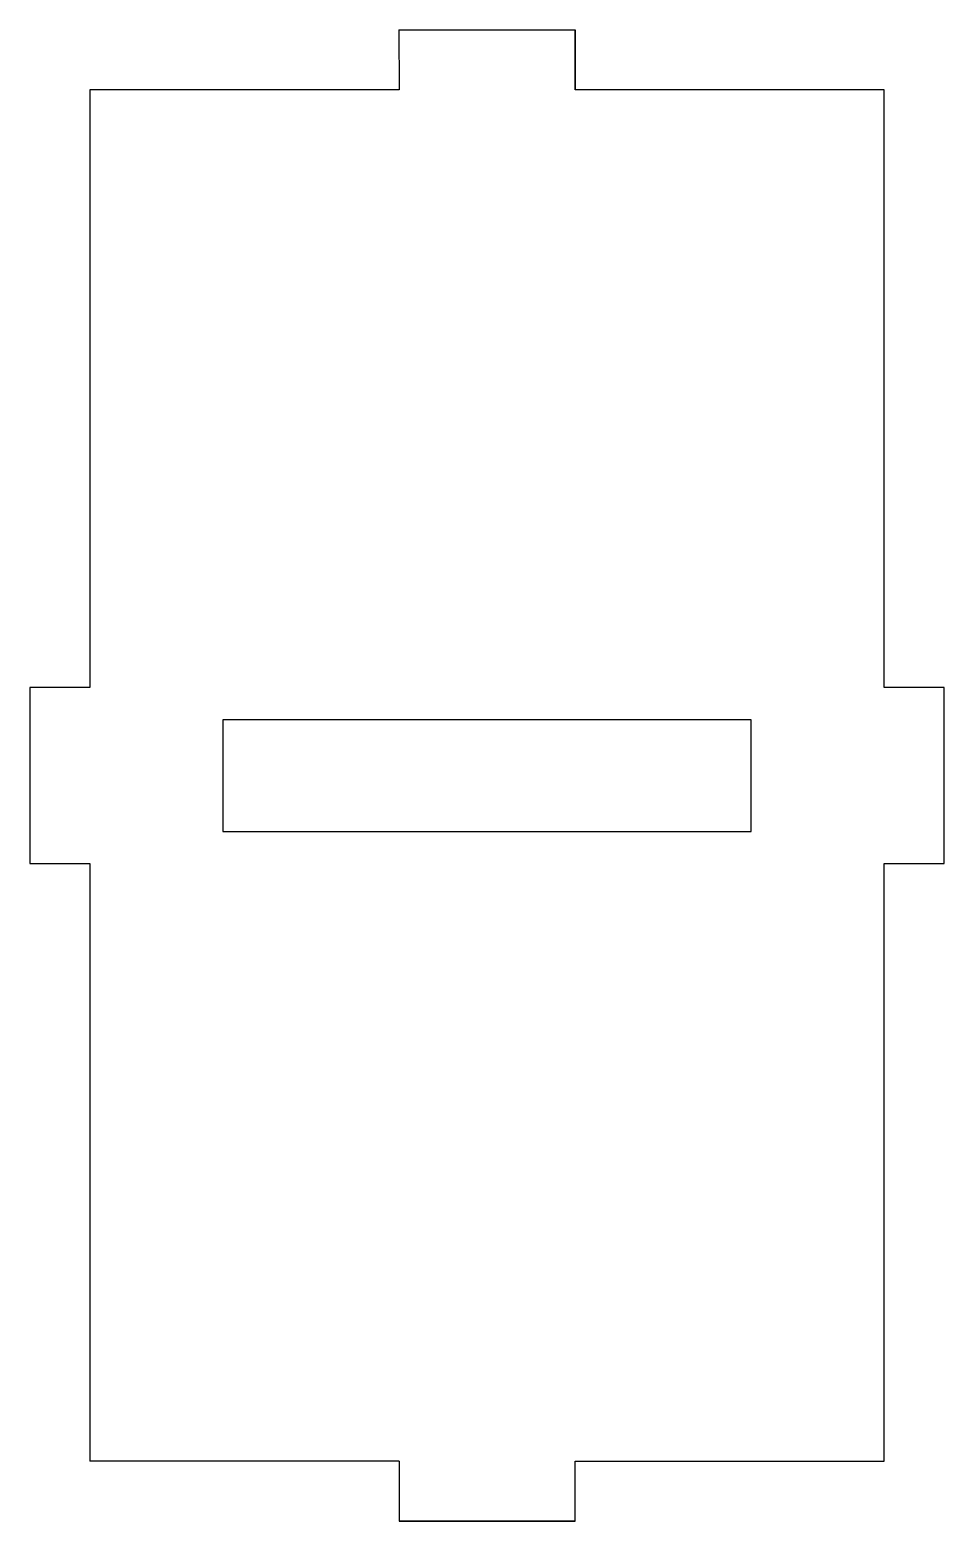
# Model space of a CAD drawing. Header units: inches. Extents: x 2.97 to 6.03, y -5 to 0.
import ezdxf

# ---------------------------------------------------------------- set-up
doc = ezdxf.new("R2010")
doc.units = ezdxf.units.IN
doc.layers.get('0').update_dxf_attribs({"linetype": 'CONTINUOUS'})

msp = doc.modelspace()

# ---------------------------------------------------------------- linework, layer by layer
for p, q in [((4.7951, 0), (4.7951, -0.2008)), ((4.2041, 0), (4.2045, -0.2008)), ((4.2041, 0), (4.7947, 0)), ((4.7947, -0.2008), (4.7947, 0)), ((4.2045, -0.2008), (3.167, -0.2012)), ((3.167, -0.2012), (3.167, -2.2049)), ((5.8319, -0.2012), (4.7947, -0.2008)), ((5.8319, -2.2049), (5.8319, -0.2012)), ((2.9662, -2.2049), (2.9662, -2.7955)), ((3.167, -2.2049), (2.9662, -2.2049)), ((6.0326, -2.2049), (5.8319, -2.2049)), ((6.0326, -2.7955), (6.0326, -2.2049)), ((2.9662, -2.7955), (3.167, -2.7955)), ((3.167, -2.7955), (3.167, -4.7992)), ((5.8319, -4.7992), (5.8319, -2.7955)), ((5.8319, -2.7955), (6.0326, -2.7955)), ((4.2045, -4.7992), (3.167, -4.7992)), ((4.2045, -4.7992), (4.2045, -5)), ((4.7947, -5), (4.7947, -4.7992)), ((4.7947, -4.7992), (5.8319, -4.7992)), ((4.2045, -5), (4.7947, -5)), ((4.7947, -5), (4.2045, -5))]:
    msp.add_line(p, q)
msp.add_lwpolyline([(3.6136, -2.6872), (5.3852, -2.6872), (5.3852, -2.3132), (3.6136, -2.3132)], close=True)

doc.saveas('drawing.dxf')
